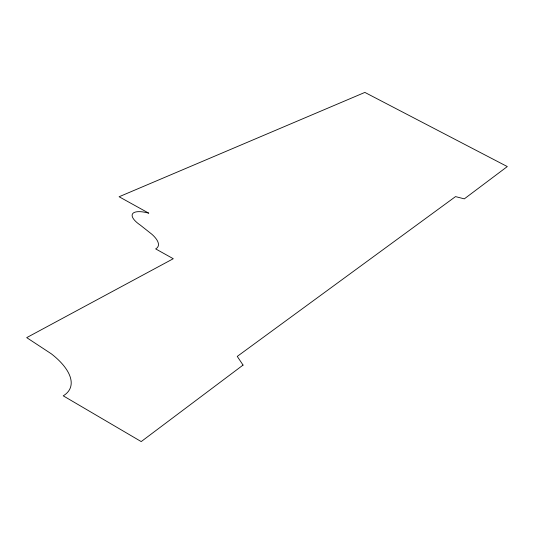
<?xml version="1.0" encoding="UTF-8"?>
<svg xmlns="http://www.w3.org/2000/svg" width="534" height="534" viewBox="0 0 534 534"><rect width="100%" height="100%" fill="white"/><g stroke="black" fill="none" stroke-linecap="round" stroke-linejoin="round"><path stroke-width="0.8" d="M243.05 365.082L141.21 441.585L63.226 395.827A68.399 30.251 21.1 0 0 51.291 353.795L26.7 337.635L173.27 258.723L155.654 248.891A34.056 12.128 22.7 0 0 151.816 234.212L140.262 225.074A22.889 7.923 23 0 1 132.639 213.713A22.889 7.923 23 0 1 148.772 213.179L119.109 196.752L364.869 92.415L507.3 166.568L464.313 198.862L455.529 196.605L237.256 356.412L243.05 365.082"/></g></svg>
